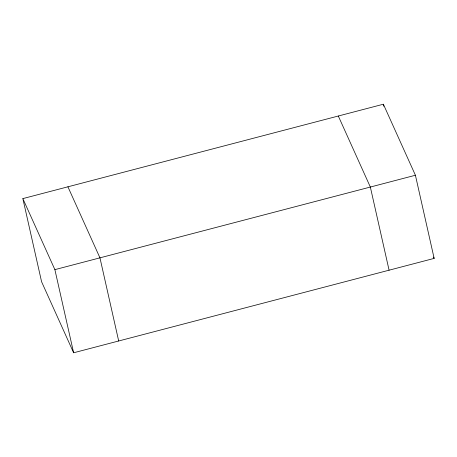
<?xml version="1.0" encoding="UTF-8"?>
<svg xmlns="http://www.w3.org/2000/svg" width="457" height="457" viewBox="0 0 457 457"><rect width="100%" height="100%" fill="white"/><g stroke="black" fill="none" stroke-linecap="round" stroke-linejoin="round"><path stroke-width="0.69" d="M22.85 198.606L383.372 104.219L415.413 175.248L434.15 258.394L73.628 352.781L41.587 281.752L22.85 198.606L54.886 269.641L73.628 352.781M54.886 269.641L415.413 175.248M433.567 257.102L434.15 258.394M338.311 116.015L370.347 187.05L389.084 270.196M67.916 186.804L99.952 257.839L118.689 340.985M383.372 104.219L383.84 106.292"/></g></svg>
